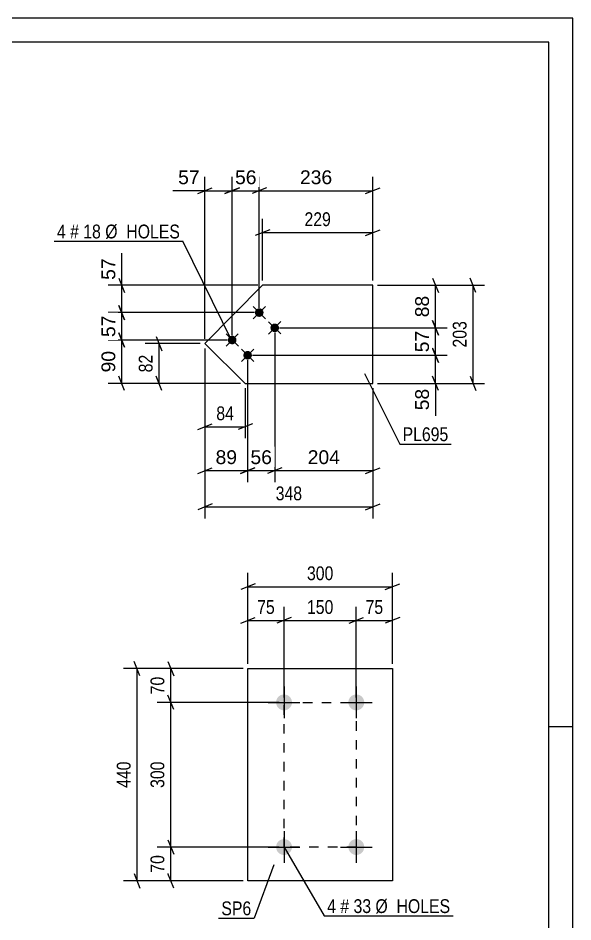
# Model space of a CAD drawing. Header units: millimetres. Extents: x 0 to 841, y 0 to 594.
# Drawn here: x 725.8 to 841, y 406.5 to 594 of the extents above; entities that cross this region are included whole.
import ezdxf

# ---------------------------------------------------------------- set-up
doc = ezdxf.new("R2010")
doc.units = ezdxf.units.MM
doc.linetypes.add('DXK_LINE_DOT2', pattern=[3.9198, 1.9599, -1.9599])
doc.styles.add('Arial', font='ARIAL.TTF', dxfattribs={"height": 0.2})
doc.styles.add('Arial Narrow', font='ARIALN.TTF', dxfattribs={"height": 0.2})

# ---------------------------------------------------------------- blocks, each defined once
blk = doc.blocks.new('Unknown-284934741-1134')
at = {"color": 5, "linetype": 'Continuous'}
for p, q in [((841, 594), (0, 594)), ((841, 0), (841, 594)), ((836, 589), (5, 589)), ((836, 5), (836, 589)), ((841, 447), (836, 447))]:
    blk.add_line(p, q, dxfattribs=at)
blk = doc.blocks.new('Part-284934741-25438 - 25437')
at = {"color": 2, "linetype": 'Continuous'}
for p, q in [((773.54, 415.06), (773.54, 459.06)), ((773.54, 459.06), (803.54, 459.06)), ((803.54, 459.06), (803.54, 415.06)), ((803.54, 415.06), (773.54, 415.06))]:
    blk.add_line(p, q, dxfattribs=at)
blk = doc.blocks.new('Bolt-284934741-25439 - 25437')
at = {"linetype": 'Continuous'}
for points in [[(781.04, 453.71, -1), (781.04, 450.41, -1)], [(796.04, 453.71, -1), (796.04, 450.41, -1)], [(781.04, 423.71, -1), (781.04, 420.41, -1)], [(796.04, 423.71, -1), (796.04, 420.41, -1)]]:
    blk.add_hatch(color=1, dxfattribs=at).paths.add_polyline_path(points)
at = {"color": 1, "linetype": 'Continuous'}
for p, q in [((781.04, 455.36), (781.04, 448.76)), ((796.04, 455.36), (796.04, 448.76)), ((777.74, 452.06), (784.34, 452.06)), ((792.74, 452.06), (799.34, 452.06)), ((781.04, 425.36), (781.04, 418.76)), ((796.04, 425.36), (796.04, 418.76)), ((777.74, 422.06), (784.34, 422.06)), ((792.74, 422.06), (799.34, 422.06))]:
    blk.add_line(p, q, dxfattribs=at)
blk = doc.blocks.new('Part-284934741-25684 - 25683')
at = {"color": 2, "linetype": 'Continuous'}
for p, q in [((776.57, 538.57), (764.63, 526.47)), ((799.47, 538.57), (776.57, 538.57)), ((799.47, 518.23), (799.47, 538.57)), ((764.63, 526.47), (773, 518.23)), ((773, 518.23), (799.47, 518.23))]:
    blk.add_line(p, q, dxfattribs=at)
blk = doc.blocks.new('Bolt-284934741-25685 - 25683')
at = {"linetype": 'Continuous'}
for points in [[(776.53, 533.55, -1), (775.27, 532.27, -1)], [(779.74, 530.39, -1), (778.47, 529.11, -1)], [(770.91, 527.86, -1), (769.65, 526.58, -1)], [(774.12, 524.7, -1), (772.85, 523.42, -1)]]:
    blk.add_hatch(color=1, dxfattribs=at).paths.add_polyline_path(points)
at = {"color": 1, "linetype": 'Continuous'}
for p, q in [((774.62, 534.18), (777.18, 531.65)), ((774.64, 531.63), (777.16, 534.19)), ((777.82, 531.02), (780.38, 528.49)), ((777.84, 528.47), (780.37, 531.03)), ((769, 528.48), (771.56, 525.95)), ((769.02, 525.94), (771.55, 528.5)), ((772.2, 525.32), (774.77, 522.79)), ((772.22, 522.78), (774.75, 525.34))]:
    blk.add_line(p, q, dxfattribs=at)
blk = doc.blocks.new('Rectangle-284934741-32266 - 25437')
at = {"color": 1, "linetype": 'DXK_LINE_DOT2'}
blk.add_lwpolyline([(781.04, 452.06), (796.04, 452.06), (796.04, 422.06), (781.04, 422.06), (781.04, 452.06)], close=True, dxfattribs=at)
blk = doc.blocks.new('StraightDimension-284934741-26079 - 25437')
at = {"color": 7, "linetype": 'Continuous'}
for p, q in [((756.94, 460.56), (758.14, 457.56)), ((772.54, 459.06), (754.69, 459.06)), ((757.54, 452.06), (757.54, 459.06)), ((780.04, 452.06), (754.69, 452.06)), ((758.14, 450.56), (756.94, 453.56))]:
    blk.add_line(p, q, dxfattribs=at)
at = {"color": 0}
blk.add_wipeout([(756.79, 457.99), (752.59, 457.99), (752.59, 453.13), (756.79, 453.13)], dxfattribs=at)
at = {"color": 3, "style": 'Arial Narrow'}
blk.add_text('70', height=2.863, rotation=90.0002, dxfattribs=at).set_placement((756.19, 453.73))
blk = doc.blocks.new('StraightDimension-284934741-26080 - 25437')
at = {"color": 7, "linetype": 'Continuous'}
for p, q in [((780.04, 452.06), (754.69, 452.06)), ((758.14, 450.56), (756.94, 453.56)), ((757.54, 422.06), (757.54, 452.06)), ((780.04, 422.06), (754.69, 422.06)), ((756.94, 423.56), (758.14, 420.56))]:
    blk.add_line(p, q, dxfattribs=at)
at = {"color": 0}
blk.add_wipeout([(756.79, 440.4), (752.59, 440.4), (752.59, 433.72), (756.79, 433.72)], dxfattribs=at)
at = {"color": 3, "style": 'Arial Narrow'}
blk.add_text('300', height=2.863, rotation=90.0002, dxfattribs=at).set_placement((756.19, 434.32))
blk = doc.blocks.new('StraightDimension-284934741-26081 - 25437')
at = {"color": 7, "linetype": 'Continuous'}
for p, q in [((780.04, 422.06), (754.69, 422.06)), ((756.94, 423.56), (758.14, 420.56)), ((757.54, 415.06), (757.54, 422.06)), ((758.14, 413.56), (756.94, 416.56)), ((772.54, 415.06), (754.69, 415.06))]:
    blk.add_line(p, q, dxfattribs=at)
at = {"color": 0}
blk.add_wipeout([(756.79, 420.99), (752.59, 420.99), (752.59, 416.13), (756.79, 416.13)], dxfattribs=at)
at = {"color": 3, "style": 'Arial Narrow'}
blk.add_text('70', height=2.863, rotation=90.0002, dxfattribs=at).set_placement((756.19, 416.73))
blk = doc.blocks.new('StraightDimension-284934741-26091 - 25437')
at = {"color": 7, "linetype": 'Continuous'}
for p, q in [((751.14, 457.56), (749.94, 460.56)), ((772.54, 459.06), (747.69, 459.06)), ((750.54, 415.06), (750.54, 459.06)), ((749.94, 416.56), (751.14, 413.56)), ((772.54, 415.06), (747.69, 415.06))]:
    blk.add_line(p, q, dxfattribs=at)
at = {"color": 0}
blk.add_wipeout([(749.79, 440.4), (745.59, 440.4), (745.59, 433.72), (749.79, 433.72)], dxfattribs=at)
at = {"color": 3, "style": 'Arial Narrow'}
blk.add_text('440', height=2.863, rotation=90.0002, dxfattribs=at).set_placement((749.19, 434.32))
blk = doc.blocks.new('StraightDimension-284934741-26095 - 25437')
at = {"color": 7, "linetype": 'Continuous'}
for p, q in [((796.04, 453.06), (796.04, 471.91)), ((803.54, 460.06), (803.54, 471.91)), ((794.54, 468.46), (797.54, 469.66)), ((796.04, 469.06), (803.54, 469.06)), ((805.04, 469.66), (802.04, 468.46))]:
    blk.add_line(p, q, dxfattribs=at)
at = {"color": 0}
blk.add_wipeout([(802.22, 469.81), (802.22, 474.01), (797.36, 474.01), (797.36, 469.81)], dxfattribs=at)
at = {"color": 3, "style": 'Arial Narrow'}
blk.add_text('75', height=2.863, dxfattribs=at).set_placement((797.96, 470.41))
blk = doc.blocks.new('StraightDimension-284934741-26096 - 25437')
at = {"color": 7, "linetype": 'Continuous'}
for p, q in [((781.04, 453.06), (781.04, 471.91)), ((796.04, 453.06), (796.04, 471.91)), ((782.54, 469.66), (779.54, 468.46)), ((781.04, 469.06), (796.04, 469.06)), ((794.54, 468.46), (797.54, 469.66))]:
    blk.add_line(p, q, dxfattribs=at)
at = {"color": 0}
blk.add_wipeout([(791.88, 469.81), (791.88, 474.01), (785.2, 474.01), (785.2, 469.81)], dxfattribs=at)
at = {"color": 3, "style": 'Arial Narrow'}
blk.add_text('150', height=2.863, dxfattribs=at).set_placement((785.8, 470.41))
blk = doc.blocks.new('StraightDimension-284934741-26097 - 25437')
at = {"color": 7, "linetype": 'Continuous'}
for p, q in [((773.54, 460.06), (773.54, 471.91)), ((781.04, 453.06), (781.04, 471.91)), ((772.04, 468.46), (775.04, 469.66)), ((773.54, 469.06), (781.04, 469.06)), ((782.54, 469.66), (779.54, 468.46))]:
    blk.add_line(p, q, dxfattribs=at)
at = {"color": 0}
blk.add_wipeout([(779.72, 469.81), (779.72, 474.01), (774.86, 474.01), (774.86, 469.81)], dxfattribs=at)
at = {"color": 3, "style": 'Arial Narrow'}
blk.add_text('75', height=2.863, dxfattribs=at).set_placement((775.46, 470.41))
blk = doc.blocks.new('StraightDimension-284934741-26107 - 25437')
at = {"color": 7, "linetype": 'Continuous'}
for p, q in [((773.54, 460.06), (773.54, 478.91)), ((803.54, 460.06), (803.54, 478.91)), ((775.04, 476.66), (772.04, 475.46)), ((802.04, 475.46), (805.04, 476.66)), ((773.54, 476.06), (803.54, 476.06))]:
    blk.add_line(p, q, dxfattribs=at)
at = {"color": 0}
blk.add_wipeout([(791.88, 476.81), (791.88, 481.01), (785.2, 481.01), (785.2, 476.81)], dxfattribs=at)
at = {"color": 3, "style": 'Arial Narrow'}
blk.add_text('300', height=2.863, dxfattribs=at).set_placement((785.8, 477.41))
blk = doc.blocks.new('StraightDimension-284934741-26793 - 25683')
at = {"color": 7, "linetype": 'Continuous'}
for p, q in [((764.63, 525.47), (764.63, 506.84)), ((773, 517.23), (773, 506.84)), ((763.13, 508.64), (766.13, 509.84)), ((764.63, 509.24), (773, 509.24)), ((774.5, 509.84), (771.5, 508.64))]:
    blk.add_line(p, q, dxfattribs=at)
at = {"color": 0}
blk.add_wipeout([(771.24, 509.99), (771.24, 514.19), (766.38, 514.19), (766.38, 509.99)], dxfattribs=at)
at = {"color": 3, "style": 'Arial Narrow'}
blk.add_text('84', height=2.863, dxfattribs=at).set_placement((766.98, 510.59))
blk = doc.blocks.new('StraightDimension-284934741-31130 - 25683')
at = {"color": 7, "linetype": 'Continuous'}
for p, q in [((746.76, 528.72), (747.96, 525.72)), ((769.28, 527.22), (744.51, 527.22)), ((747.36, 518.23), (747.36, 527.22)), ((747.96, 516.73), (746.76, 519.73)), ((772, 518.23), (744.51, 518.23))]:
    blk.add_line(p, q, dxfattribs=at)
at = {"color": 0}
blk.add_wipeout([(746.61, 525.55), (742.41, 525.55), (742.41, 519.9), (746.61, 519.9)], dxfattribs=at)
at = {"color": 3, "style": 'Arial'}
blk.add_text('90', height=2.865, rotation=90.0002, dxfattribs=at).set_placement((746.01, 520.5))
blk = doc.blocks.new('StraightDimension-284934741-26787 - 25683')
at = {"color": 7, "linetype": 'Continuous'}
for p, q in [((776.57, 539.57), (776.57, 552.35)), ((799.47, 539.57), (799.47, 552.35)), ((778.07, 550.1), (775.07, 548.9)), ((776.57, 549.5), (799.47, 549.5)), ((797.97, 548.9), (800.97, 550.1))]:
    blk.add_line(p, q, dxfattribs=at)
at = {"color": 0}
blk.add_wipeout([(791.36, 550.25), (791.36, 554.45), (784.68, 554.45), (784.68, 550.25)], dxfattribs=at)
at = {"color": 3, "style": 'Arial Narrow'}
blk.add_text('229', height=2.863, dxfattribs=at).set_placement((785.28, 550.85))
blk = doc.blocks.new('StraightDimension-284934741-26783 - 25683')
at = {"color": 7, "linetype": 'Continuous'}
for p, q in [((820.87, 537.07), (819.67, 540.07)), ((800.47, 538.57), (822.67, 538.57)), ((820.27, 518.23), (820.27, 538.57)), ((819.67, 519.73), (820.87, 516.73)), ((800.47, 518.23), (822.67, 518.23))]:
    blk.add_line(p, q, dxfattribs=at)
at = {"color": 0}
blk.add_wipeout([(819.52, 531.74), (815.32, 531.74), (815.32, 525.06), (819.52, 525.06)], dxfattribs=at)
at = {"color": 3, "style": 'Arial Narrow'}
blk.add_text('203', height=2.863, rotation=90.0002, dxfattribs=at).set_placement((818.92, 525.66))
blk = doc.blocks.new('StraightDimension-284934741-26837 - 25683')
at = {"color": 7, "linetype": 'Continuous'}
for p, q in [((764.63, 525.47), (764.63, 490.23)), ((799.47, 517.23), (799.47, 490.23)), ((766.13, 493.23), (763.13, 492.03)), ((797.97, 492.03), (800.97, 493.23)), ((764.63, 492.63), (799.47, 492.63))]:
    blk.add_line(p, q, dxfattribs=at)
at = {"color": 0}
blk.add_wipeout([(785.39, 493.38), (785.39, 497.58), (778.71, 497.58), (778.71, 493.38)], dxfattribs=at)
at = {"color": 3, "style": 'Arial Narrow'}
blk.add_text('348', height=2.863, dxfattribs=at).set_placement((779.31, 493.98))
blk = doc.blocks.new('StraightDimension-284934741-31043 - 25683')
at = {"color": 7, "linetype": 'Continuous'}
for p, q in [((779.1, 528.75), (779.1, 497.74)), ((799.47, 517.23), (799.47, 497.74)), ((780.6, 500.74), (777.6, 499.54)), ((797.97, 499.54), (800.97, 500.74)), ((779.1, 500.14), (799.47, 500.14))]:
    blk.add_line(p, q, dxfattribs=at)
at = {"color": 0}
blk.add_wipeout([(793.22, 500.89), (793.22, 505.09), (785.35, 505.09), (785.35, 500.89)], dxfattribs=at)
at = {"color": 3, "style": 'Arial'}
blk.add_text('204', height=2.865, dxfattribs=at).set_placement((785.95, 501.49))
blk = doc.blocks.new('StraightDimension-284934741-31044 - 25683')
at = {"color": 7, "linetype": 'Continuous'}
for p, q in [((779.1, 528.75), (779.1, 497.74)), ((773.48, 523.06), (773.48, 497.74)), ((771.98, 499.54), (774.98, 500.74)), ((780.6, 500.74), (777.6, 499.54)), ((773.48, 500.14), (779.1, 500.14))]:
    blk.add_line(p, q, dxfattribs=at)
at = {"color": 0}
blk.add_wipeout([(779.12, 500.89), (779.12, 505.09), (773.47, 505.09), (773.47, 500.89)], dxfattribs=at)
at = {"color": 3, "style": 'Arial'}
blk.add_text('56', height=2.865, dxfattribs=at).set_placement((774.07, 501.49))
blk = doc.blocks.new('StraightDimension-284934741-31045 - 25683')
at = {"color": 7, "linetype": 'Continuous'}
for p, q in [((764.63, 525.47), (764.63, 497.74)), ((773.48, 523.06), (773.48, 497.74)), ((763.13, 499.54), (766.13, 500.74)), ((774.98, 500.74), (771.98, 499.54)), ((764.63, 500.14), (773.48, 500.14))]:
    blk.add_line(p, q, dxfattribs=at)
at = {"color": 0}
blk.add_wipeout([(771.88, 500.89), (771.88, 505.09), (766.23, 505.09), (766.23, 500.89)], dxfattribs=at)
at = {"color": 3, "style": 'Arial'}
blk.add_text('89', height=2.865, dxfattribs=at).set_placement((766.83, 501.49))
blk = doc.blocks.new('StraightDimension-284934741-31072 - 25683')
at = {"color": 7, "linetype": 'Continuous'}
for p, q in [((775.9, 533.91), (775.9, 561.05)), ((799.47, 539.57), (799.47, 561.05)), ((777.4, 558.8), (774.4, 557.6)), ((797.97, 557.6), (800.97, 558.8)), ((775.9, 558.2), (799.47, 558.2))]:
    blk.add_line(p, q, dxfattribs=at)
at = {"color": 0}
blk.add_wipeout([(791.62, 558.95), (791.62, 563.15), (783.75, 563.15), (783.75, 558.95)], dxfattribs=at)
at = {"color": 3, "style": 'Arial'}
blk.add_text('236', height=2.865, dxfattribs=at).set_placement((784.35, 559.55))
blk = doc.blocks.new('StraightDimension-284934741-31073 - 25683')
at = {"color": 7, "linetype": 'Continuous'}
for p, q in [((770.28, 528.22), (770.28, 561.05)), ((775.9, 533.91), (775.9, 561.05)), ((768.78, 557.6), (771.78, 558.8)), ((777.4, 558.8), (774.4, 557.6)), ((770.28, 558.2), (775.9, 558.2))]:
    blk.add_line(p, q, dxfattribs=at)
at = {"color": 0}
blk.add_wipeout([(775.91, 558.95), (775.91, 563.15), (770.27, 563.15), (770.27, 558.95)], dxfattribs=at)
at = {"color": 3, "style": 'Arial'}
blk.add_text('56', height=2.865, dxfattribs=at).set_placement((770.87, 559.55))
blk = doc.blocks.new('StraightDimension-284934741-31074 - 25683')
at = {"color": 7, "linetype": 'Continuous'}
for p, q in [((764.63, 527.47), (764.63, 561.05)), ((770.28, 528.22), (770.28, 561.05)), ((763.13, 557.6), (766.13, 558.8)), ((771.78, 558.8), (768.78, 557.6)), ((764.63, 558.2), (770.28, 558.2))]:
    blk.add_line(p, q, dxfattribs=at)
at = {"color": 0}
blk.add_wipeout([(764.1, 558.95), (764.1, 563.15), (758.46, 563.15), (758.46, 558.95)], dxfattribs=at)
at = {"color": 7, "linetype": 'Continuous'}
blk.add_line((764.63, 558.2), (757.93, 558.2), dxfattribs=at)
blk.add_line((764.63, 558.2), (757.93, 558.2), dxfattribs=at)
at = {"color": 3, "style": 'Arial'}
blk.add_text('57', height=2.865, dxfattribs=at).set_placement((759.06, 559.55))
blk = doc.blocks.new('StraightDimension-284934741-31192 - 25683')
at = {"color": 7, "linetype": 'Continuous'}
for p, q in [((811.87, 531.25), (813.07, 528.25)), ((780.1, 529.75), (814.87, 529.75)), ((812.47, 524.06), (812.47, 529.75)), ((813.07, 522.56), (811.87, 525.56)), ((774.48, 524.06), (814.87, 524.06))]:
    blk.add_line(p, q, dxfattribs=at)
at = {"color": 0}
blk.add_wipeout([(811.72, 529.73), (807.52, 529.73), (807.52, 524.08), (811.72, 524.08)], dxfattribs=at)
at = {"color": 3, "style": 'Arial'}
blk.add_text('57', height=2.865, rotation=90.0002, dxfattribs=at).set_placement((811.12, 524.68))
blk = doc.blocks.new('StraightDimension-284934741-31128 - 25683')
at = {"color": 7, "linetype": 'Continuous'}
for p, q in [((746.76, 540.07), (747.96, 537.07)), ((775.57, 538.57), (744.51, 538.57)), ((747.36, 532.91), (747.36, 538.57)), ((747.96, 531.41), (746.76, 534.41)), ((774.9, 532.91), (744.51, 532.91))]:
    blk.add_line(p, q, dxfattribs=at)
at = {"color": 0}
blk.add_wipeout([(746.61, 544.75), (742.41, 544.75), (742.41, 539.1), (746.61, 539.1)], dxfattribs=at)
at = {"color": 7, "linetype": 'Continuous'}
blk.add_line((747.36, 538.57), (747.36, 545.27), dxfattribs=at)
blk.add_line((747.36, 538.57), (747.36, 545.27), dxfattribs=at)
at = {"color": 3, "style": 'Arial'}
blk.add_text('57', height=2.865, rotation=90.0002, dxfattribs=at).set_placement((746.01, 539.7))
blk = doc.blocks.new('StraightDimension-284934741-31193 - 25683')
at = {"color": 7, "linetype": 'Continuous'}
for p, q in [((811.87, 525.56), (813.07, 522.56)), ((774.48, 524.06), (814.87, 524.06)), ((812.47, 518.23), (812.47, 524.06)), ((813.07, 516.73), (811.87, 519.73)), ((800.47, 518.23), (814.87, 518.23))]:
    blk.add_line(p, q, dxfattribs=at)
at = {"color": 0}
blk.add_wipeout([(811.72, 517.7), (807.52, 517.7), (807.52, 512.05), (811.72, 512.05)], dxfattribs=at)
at = {"color": 7, "linetype": 'Continuous'}
blk.add_line((812.47, 518.23), (812.47, 511.53), dxfattribs=at)
blk.add_line((812.47, 518.23), (812.47, 511.53), dxfattribs=at)
at = {"color": 3, "style": 'Arial'}
blk.add_text('58', height=2.865, rotation=90.0002, dxfattribs=at).set_placement((811.12, 512.65))
blk = doc.blocks.new('StraightDimension-284934741-31129 - 25683')
at = {"color": 7, "linetype": 'Continuous'}
for p, q in [((746.76, 534.41), (747.96, 531.41)), ((774.9, 532.91), (744.51, 532.91)), ((747.36, 527.22), (747.36, 532.91)), ((747.96, 525.72), (746.76, 528.72)), ((769.28, 527.22), (744.51, 527.22))]:
    blk.add_line(p, q, dxfattribs=at)
at = {"color": 0}
blk.add_wipeout([(746.61, 532.89), (742.41, 532.89), (742.41, 527.24), (746.61, 527.24)], dxfattribs=at)
at = {"color": 3, "style": 'Arial'}
blk.add_text('57', height=2.865, rotation=90.0002, dxfattribs=at).set_placement((746.01, 527.84))
blk = doc.blocks.new('StraightDimension-284934741-31159 - 25683')
at = {"color": 7, "linetype": 'Continuous'}
for p, q in [((754.5, 527.97), (755.7, 524.97)), ((763.63, 526.47), (752.25, 526.47)), ((755.1, 518.23), (755.1, 526.47)), ((755.7, 516.73), (754.5, 519.73)), ((772, 518.23), (752.25, 518.23))]:
    blk.add_line(p, q, dxfattribs=at)
at = {"color": 0}
blk.add_wipeout([(754.35, 524.78), (750.15, 524.78), (750.15, 519.92), (754.35, 519.92)], dxfattribs=at)
at = {"color": 3, "style": 'Arial Narrow'}
blk.add_text('82', height=2.863, rotation=90.0002, dxfattribs=at).set_placement((753.75, 520.52))
blk = doc.blocks.new('StraightDimension-284934741-31191 - 25683')
at = {"color": 7, "linetype": 'Continuous'}
for p, q in [((811.87, 540.07), (813.07, 537.07)), ((800.47, 538.57), (814.87, 538.57)), ((812.47, 529.75), (812.47, 538.57)), ((813.07, 528.25), (811.87, 531.25)), ((780.1, 529.75), (814.87, 529.75))]:
    blk.add_line(p, q, dxfattribs=at)
at = {"color": 0}
blk.add_wipeout([(811.72, 536.99), (807.52, 536.99), (807.52, 531.34), (811.72, 531.34)], dxfattribs=at)
at = {"color": 3, "style": 'Arial'}
blk.add_text('88', height=2.865, rotation=90.0002, dxfattribs=at).set_placement((811.12, 531.94))
blk = doc.blocks.new('Mark-284934741-27165 - 25437')
at = {"color": 0}
blk.add_wipeout([(791.83, 408.37), (791.83, 411.37), (790, 411.37), (790, 408.37)], dxfattribs=at)
blk.add_wipeout([(791.83, 408.37), (791.83, 411.37), (790, 411.37), (790, 408.37)], dxfattribs=at)
at = {"color": 7, "linetype": 'Continuous'}
blk.add_line((781.04, 422.06), (789.4, 407.77), dxfattribs=at)
at = {"color": 3, "style": 'Arial Narrow'}
blk.add_text('4', height=2.86, dxfattribs=at).set_placement((790, 408.37))
at = {"color": 0}
blk.add_wipeout([(794.56, 408.37), (794.56, 411.37), (792.73, 411.37), (792.73, 408.37)], dxfattribs=at)
blk.add_wipeout([(794.56, 408.37), (794.56, 411.37), (792.73, 411.37), (792.73, 408.37)], dxfattribs=at)
blk.add_wipeout([(799.11, 408.37), (799.11, 411.37), (795.46, 411.37), (795.46, 408.37)], dxfattribs=at)
blk.add_wipeout([(799.11, 408.37), (799.11, 411.37), (795.46, 411.37), (795.46, 408.37)], dxfattribs=at)
at = {"color": 3, "style": 'Arial Narrow'}
for s, height, p in [('#', 2.86, (792.73, 408.37)), ('33', 2.863, (795.46, 408.37))]:
    blk.add_text(s, height=height, dxfattribs=at).set_placement(p)
at = {"color": 0}
blk.add_wipeout([(815.54, 408.37), (815.54, 411.37), (800.01, 411.37), (800.01, 408.37)], dxfattribs=at)
blk.add_wipeout([(815.54, 408.37), (815.54, 411.37), (800.01, 411.37), (800.01, 408.37)], dxfattribs=at)
at = {"color": 7, "linetype": 'Continuous'}
blk.add_line((789.4, 407.77), (816.14, 407.77), dxfattribs=at)
at = {"color": 3, "style": 'Arial Narrow'}
blk.add_text('Ø  HOLES', height=2.863, dxfattribs=at).set_placement((800.01, 408.37))
blk = doc.blocks.new('Mark-284934741-27162 - 25437')
at = {"color": 0}
blk.add_wipeout([(774.24, 407.91), (774.24, 410.91), (768.03, 410.91), (768.03, 407.91)], dxfattribs=at)
blk.add_wipeout([(774.24, 407.91), (774.24, 410.91), (768.03, 410.91), (768.03, 407.91)], dxfattribs=at)
at = {"color": 30, "linetype": 'Continuous'}
for p in [(778.91, 418.34), (767.43, 407.31)]:
    blk.add_line(p, (774.84, 407.31), dxfattribs=at)
at = {"color": 3, "style": 'Arial Narrow'}
blk.add_text('SP6', height=2.863, dxfattribs=at).set_placement((768.03, 407.91))
blk = doc.blocks.new('Mark-284934741-27258 - 25683')
at = {"color": 0}
blk.add_wipeout([(815.14, 506.25), (815.14, 509.25), (805.64, 509.25), (805.64, 506.25)], dxfattribs=at)
blk.add_wipeout([(815.14, 506.25), (815.14, 509.25), (805.64, 509.25), (805.64, 506.25)], dxfattribs=at)
at = {"color": 30, "linetype": 'Continuous'}
for p, q in [((797.77, 520.31), (805.04, 505.65)), ((805.04, 505.65), (815.74, 505.65))]:
    blk.add_line(p, q, dxfattribs=at)
at = {"color": 3, "style": 'Arial Narrow'}
blk.add_text('PL695', height=2.863, dxfattribs=at).set_placement((805.64, 506.25))
blk = doc.blocks.new('Mark-284934741-27261 - 25683')
at = {"color": 0}
blk.add_wipeout([(735.74, 548.3), (735.74, 551.3), (733.92, 551.3), (733.92, 548.3)], dxfattribs=at)
blk.add_wipeout([(735.74, 548.3), (735.74, 551.3), (733.92, 551.3), (733.92, 548.3)], dxfattribs=at)
at = {"color": 3, "style": 'Arial Narrow'}
blk.add_text('4', height=2.86, dxfattribs=at).set_placement((733.92, 548.3))
at = {"color": 0}
blk.add_wipeout([(738.47, 548.3), (738.47, 551.3), (736.64, 551.3), (736.64, 548.3)], dxfattribs=at)
blk.add_wipeout([(738.47, 548.3), (738.47, 551.3), (736.64, 551.3), (736.64, 548.3)], dxfattribs=at)
blk.add_wipeout([(743.03, 548.3), (743.03, 551.3), (739.37, 551.3), (739.37, 548.3)], dxfattribs=at)
blk.add_wipeout([(743.03, 548.3), (743.03, 551.3), (739.37, 551.3), (739.37, 548.3)], dxfattribs=at)
at = {"color": 3, "style": 'Arial Narrow'}
for s, height, p in [('18', 2.863, (739.37, 548.3)), ('#', 2.86, (736.64, 548.3))]:
    blk.add_text(s, height=height, dxfattribs=at).set_placement(p)
at = {"color": 0}
blk.add_wipeout([(759.45, 548.3), (759.45, 551.3), (743.93, 551.3), (743.93, 548.3)], dxfattribs=at)
blk.add_wipeout([(759.45, 548.3), (759.45, 551.3), (743.93, 551.3), (743.93, 548.3)], dxfattribs=at)
at = {"color": 7, "linetype": 'Continuous'}
for p in [(733.32, 547.7), (770.36, 526.78)]:
    blk.add_line(p, (760.05, 547.7), dxfattribs=at)
at = {"color": 3, "style": 'Arial Narrow'}
blk.add_text('Ø  HOLES', height=2.863, dxfattribs=at).set_placement((743.93, 548.3))

msp = doc.modelspace()

# ---------------------------------------------------------------- block references
for name in ['Unknown-284934741-1134', 'Part-284934741-25684 - 25683', 'Bolt-284934741-25685 - 25683', 'Part-284934741-25438 - 25437', 'Bolt-284934741-25439 - 25437', 'Rectangle-284934741-32266 - 25437']:
    msp.add_blockref(name, (0, 0))

# ---------------------------------------------------------------- next in the draw order: block references
for name in ['StraightDimension-284934741-26787 - 25683', 'StraightDimension-284934741-26793 - 25683', 'StraightDimension-284934741-26095 - 25437', 'StraightDimension-284934741-26079 - 25437', 'Mark-284934741-27165 - 25437']:
    msp.add_blockref(name, (0, 0))

# ---------------------------------------------------------------- next in the draw order: block references
for name in ['StraightDimension-284934741-26783 - 25683', 'StraightDimension-284934741-31130 - 25683', 'StraightDimension-284934741-26080 - 25437']:
    msp.add_blockref(name, (0, 0))

# ---------------------------------------------------------------- next in the draw order: block references
for name in ['StraightDimension-284934741-31072 - 25683', 'StraightDimension-284934741-26837 - 25683', 'StraightDimension-284934741-26096 - 25437', 'StraightDimension-284934741-26081 - 25437']:
    msp.add_blockref(name, (0, 0))

# ---------------------------------------------------------------- next in the draw order: block references
for name in ['StraightDimension-284934741-31043 - 25683', 'StraightDimension-284934741-26091 - 25437']:
    msp.add_blockref(name, (0, 0))

# ---------------------------------------------------------------- next in the draw order: block references
for name in ['StraightDimension-284934741-31044 - 25683', 'StraightDimension-284934741-26097 - 25437', 'Mark-284934741-27162 - 25437']:
    msp.add_blockref(name, (0, 0))

# ---------------------------------------------------------------- next in the draw order: block references
for name in ['StraightDimension-284934741-31073 - 25683', 'StraightDimension-284934741-31045 - 25683', 'StraightDimension-284934741-26107 - 25437']:
    msp.add_blockref(name, (0, 0))

# ---------------------------------------------------------------- next in the draw order: block references
for name in ['StraightDimension-284934741-31074 - 25683', 'StraightDimension-284934741-31192 - 25683']:
    msp.add_blockref(name, (0, 0))

# ---------------------------------------------------------------- next in the draw order: block references
for name in ['StraightDimension-284934741-31128 - 25683', 'StraightDimension-284934741-31191 - 25683', 'StraightDimension-284934741-31193 - 25683']:
    msp.add_blockref(name, (0, 0))

# ---------------------------------------------------------------- next in the draw order: block references
for name in ['StraightDimension-284934741-31129 - 25683', 'Mark-284934741-27258 - 25683']:
    msp.add_blockref(name, (0, 0))

# ---------------------------------------------------------------- next in the draw order: block references
msp.add_blockref('StraightDimension-284934741-31159 - 25683', (0, 0))

# ---------------------------------------------------------------- next in the draw order: block references
msp.add_blockref('Mark-284934741-27261 - 25683', (0, 0))

doc.saveas('drawing.dxf')
